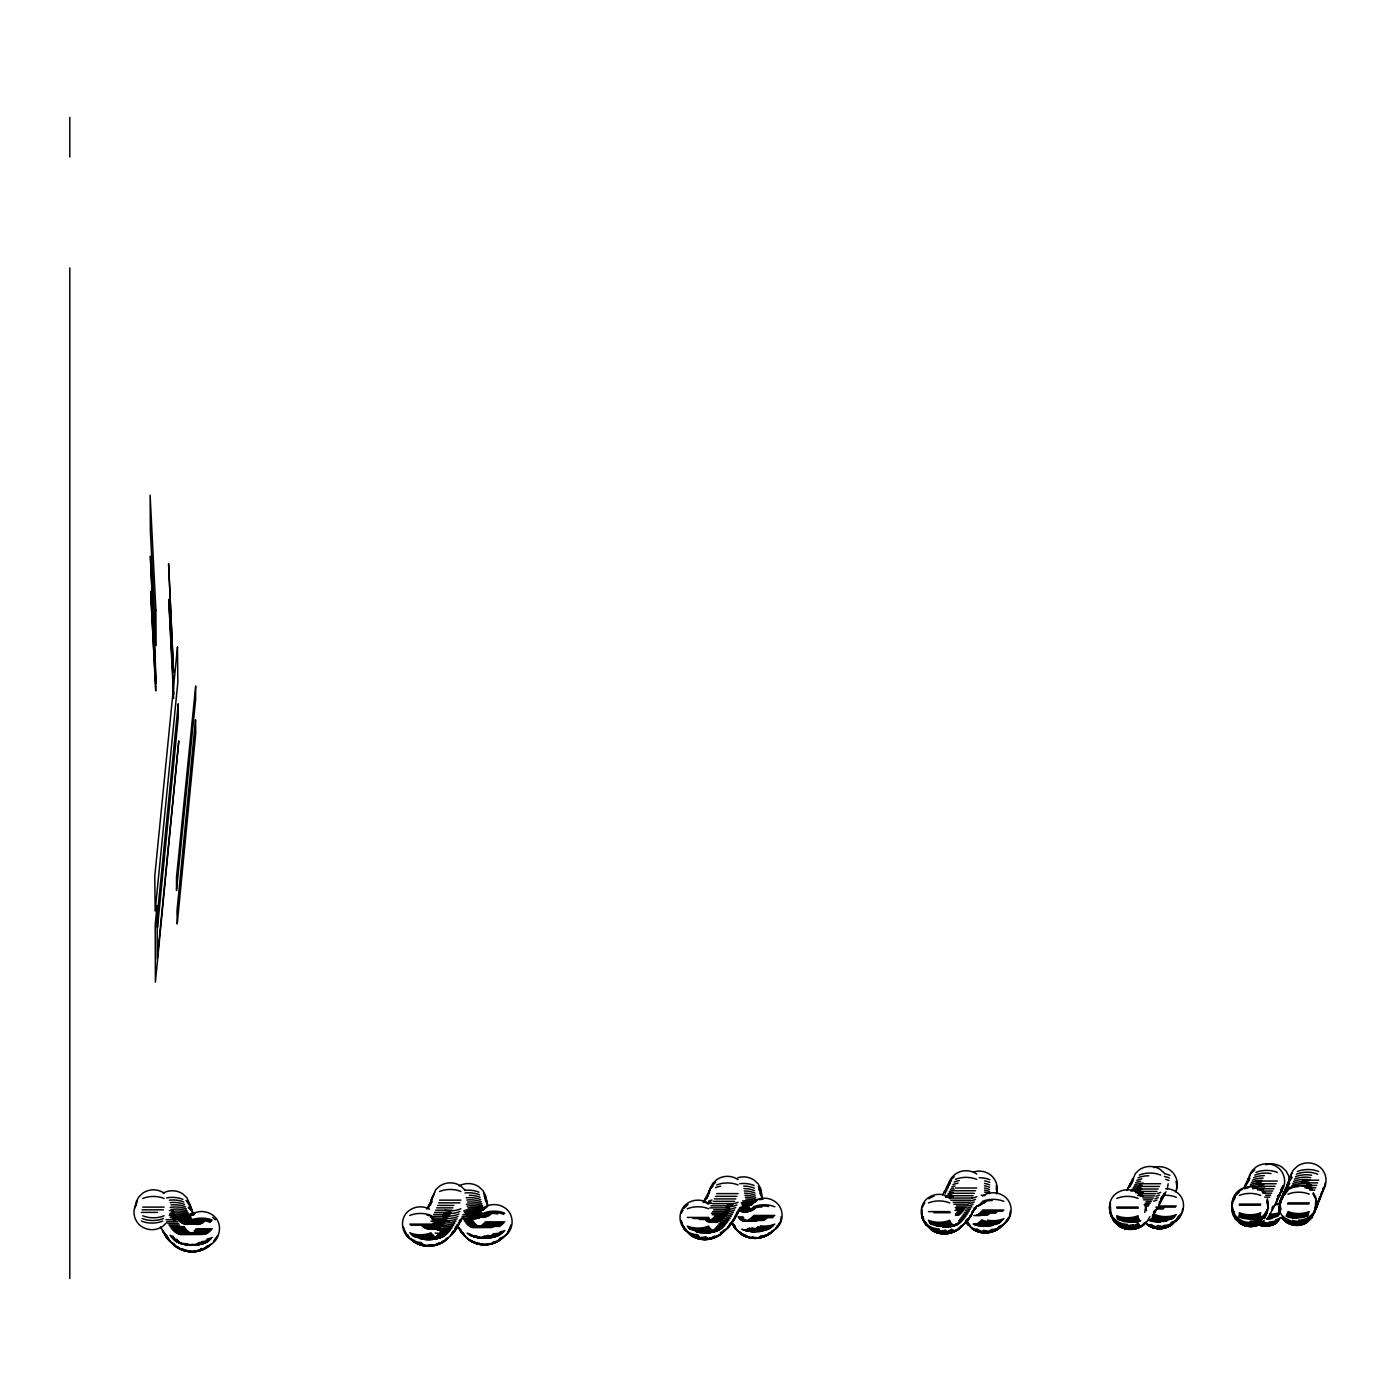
<?xml version="1.0" encoding="UTF-8"?>
<svg xmlns="http://www.w3.org/2000/svg" width="1396" height="1396" viewBox="0 0 1396 1396"><rect width="100%" height="100%" fill="white"/><g stroke="black" fill="none" stroke-linecap="round" stroke-linejoin="round"><path stroke-width="1.5" d="M134.888 1208.046L137.209 1201.275M135.29 1207.121L136.18 1201.782L138.762 1196.965L142.776 1193.144A18.165 17.276 0 0 1 164.135 1193.144M428.432 1208.395L429.026 1204.835M429.445 1206.074L431.765 1199.304M430.143 1205.411L431.032 1200.071L433.615 1195.255M431.12 1202.846L432.01 1197.506L434.592 1192.69M432.359 1198.361L435.535 1189.968L439.566 1186.146A18.165 17.276 0 0 1 460.924 1186.146L464.938 1189.968M510.971 1224.815L507.795 1233.192L502.717 1238.06A18.165 17.276 0 0 1 497.657 1240.521M708.104 1196.32L708.994 1190.98L711.576 1186.164L715.59 1182.342M709.238 1193.615L710.128 1188.275L712.71 1183.459L716.724 1179.637A18.165 17.276 0 0 1 738.083 1179.637M736.617 1215.131L737.21 1211.571M737.786 1213.211L738.379 1209.651M781.254 1216.631L780.364 1221.971L777.781 1226.787L773.75 1230.609A18.165 17.276 0 0 1 768.69 1233.052M921.988 1209.145L922.285 1218.045L925.845 1224.658M945.424 1193.301L946.313 1187.961L950.135 1180.562L954.149 1176.741M946.663 1190.736L947.552 1185.396M947.901 1188.031L948.791 1182.691L951.374 1177.875L955.405 1174.036A18.165 17.276 0 0 1 976.764 1174.036M974.303 1207.715L971.127 1216.091L967.096 1219.912M996.465 1193.737C998.751 1186.635 995.889 1178.695 989.869 1174.42A18.165 17.276 0 0 0 973.57 1171.959M1010.338 1211.187L1009.448 1216.527L1006.882 1221.343L1001.874 1226.194A18.165 17.276 0 0 1 991.195 1229.51M1109.401 1208.168L1110.291 1202.829M1109.611 1209.145L1110.501 1203.806M1110.448 1206.423L1111.042 1216.021M1129.626 1187.228L1130.202 1183.668M1130.865 1184.663L1135.297 1173.582L1139.311 1169.761A18.165 17.276 0 0 1 1160.669 1169.761L1164.683 1173.582M1132.121 1181.958L1132.714 1178.399M1144.72 1212.409L1145.61 1207.069M1158.959 1205.184L1159.553 1201.624M1160.059 1203.282L1160.948 1197.943M1161.193 1201.241L1161.786 1197.681M1162.362 1199.077L1162.955 1195.517M1163.549 1196.773L1164.142 1193.214M1167.265 1189.078L1168.155 1183.738M1176.025 1191.975L1176.915 1186.635L1176.025 1181.295M1176.514 1189.322C1178.8 1182.22 1175.956 1174.28 1169.918 1169.988A18.165 17.276 0 0 0 1153.62 1167.545M1182.08 1212.443L1182.656 1208.884M1231.621 1207.749L1232.511 1202.41L1235.094 1197.593M1231.708 1208.325L1232.598 1202.986M1245.302 1186.966L1245.895 1183.407M1246.419 1184.541L1250.746 1173.6L1254.76 1169.778M1247.57 1181.976L1248.164 1178.416M1248.443 1181.068L1249.333 1175.729L1251.915 1170.912L1255.946 1167.091A18.165 17.276 0 0 1 1277.305 1167.091C1285.053 1172.361 1287.077 1183.756 1281.319 1191.224M1267.952 1207.034L1267.079 1213.089L1264.497 1217.905M1267.743 1210.105L1264.567 1218.481M1272.192 1209.861L1272.786 1206.301M1276.363 1202.445L1276.956 1198.885M1277.323 1200.56L1278.213 1195.22M1278.928 1194.976L1275.752 1203.352M1279.364 1196.372L1279.957 1192.812M1281.336 1188.746L1280.446 1194.086L1276.782 1201.188M1281.563 1191.66L1282.453 1186.321M1279.661 1205.01L1280.551 1199.67L1285.158 1190.823L1289.189 1187.001M1280.917 1198.658L1280.027 1203.998L1280.917 1209.337M1280.446 1202.863L1281.336 1197.524L1286.414 1187.752M1283.308 1185.536L1278.98 1196.477M1281.528 1198.169L1280.638 1203.509L1275.455 1203.509M1281.441 1200.543L1282.034 1196.983M1281.982 1199.199L1282.575 1195.639M1282.592 1197.733L1283.186 1194.173M1282.941 1197.908L1283.831 1192.568M1283.936 1194.383L1284.529 1190.823L1289.799 1183.459M1284.39 1194.278L1285.28 1188.938L1287.862 1184.122M1285.489 1190.491L1288.665 1182.115M1286.03 1190.125L1286.92 1184.785L1292.19 1177.404M1286.92 1187.839L1287.81 1182.499L1290.393 1177.683M1288.159 1183.633L1291.335 1175.258M1288.84 1182.866L1289.73 1177.526L1292.312 1172.71M1289.852 1180.196L1290.742 1174.856L1293.324 1170.023L1297.355 1166.201A18.165 17.276 0 0 1 1318.714 1166.201C1326.462 1171.471 1328.486 1182.866 1322.727 1190.352M1314.037 1213.508L1315.067 1207.627M1314.404 1212.792L1315.294 1207.453M1314.927 1211.623L1315.782 1200.438M1315.66 1209.913L1316.794 1202.863L1315.905 1197.524L1313.322 1192.707M1316.096 1208.849L1316.69 1205.289M1317.475 1202.322L1316.585 1207.662L1311.943 1216.754L1307.93 1220.575A18.165 17.276 0 0 1 1286.571 1220.575L1282.558 1216.754L1279.975 1211.937L1279.085 1206.598M1318.033 1200.979L1317.143 1206.319L1312.519 1215.166L1308.506 1218.987A18.165 17.276 0 0 1 1287.147 1218.987M1317.737 1204.853L1318.33 1201.293M1319.29 1197.908L1318.4 1203.247L1313.322 1213.019L1309.291 1216.841A18.165 17.276 0 0 1 1298.612 1220.156M1319.691 1197.943L1316.515 1206.319M1319.848 1199.618L1320.442 1196.058M1321.523 1192.271L1320.633 1197.611L1317.266 1204.434M1322.082 1191.905L1318.906 1200.281M1323.268 1187.839L1322.378 1193.179L1319.796 1197.995M1323.897 1187.193L1321.593 1193.964M1325.17 1182.866L1324.281 1188.205L1321.715 1193.022M136.476 1203.841C131.538 1211.117 134.313 1221.517 141.362 1226.386A18.165 17.276 0 0 0 162.721 1226.386L166.735 1222.547M213.344 1242.108L215.071 1238.898M214.356 1241.184L216.938 1236.367M215.35 1240.137L217.933 1235.32M428.014 1207.017L431.608 1200.019M426.967 1209.058L432.219 1201.694M450.315 1236.106L452.897 1231.289M451.414 1235.128L461.535 1219.738M452.496 1234.029L455.079 1229.213M453.595 1232.79L455.305 1229.579M457.26 1226.595L454.677 1231.412L449.564 1236.612A18.165 17.276 0 0 1 446.266 1238.427M459.406 1223.437L455.759 1229.893L451.728 1233.732M462.565 1217.696L459.982 1222.512L455.969 1226.334M506.748 1234.238L509.313 1229.422M681.37 1213.176L683.098 1209.966M703.218 1202.532L710.424 1188.746L713.094 1186.199M727.264 1228.585L728.974 1225.374M728.363 1227.485L730.091 1224.275M732.062 1221.43L729.48 1226.246L724.35 1231.307A18.165 17.276 0 0 1 721.051 1233.122M733.197 1220.052L730.614 1224.868L726.583 1228.689A18.165 17.276 0 0 1 723.285 1230.504M734.331 1218.551L731.748 1223.367L727.735 1227.189M735.465 1216.911L732.9 1221.727L728.869 1225.548M740.089 1208.988L734.052 1219.947L730.021 1223.768M775.67 1228.724L777.398 1225.514M776.717 1227.817L779.3 1223.001M922.285 1207.366L924.85 1202.549M942.666 1194.889L945.249 1190.055M943.87 1192.707L950.344 1183.04M964.671 1223.873L967.254 1219.057M965.683 1222.913L967.393 1219.703M968.44 1218.621L961.652 1226.735A18.165 17.276 0 0 1 958.354 1228.55M967.777 1220.593L970.36 1215.776M971.459 1214.415L968.876 1219.232L963.764 1224.414A18.165 17.276 0 0 1 960.465 1226.229M971.703 1214.52L965.962 1221.552L967.864 1224.693M976.031 1207.592L969.592 1216.876M977.217 1205.568L971.965 1212.932M1004.946 1223.28L1006.673 1220.069M1005.888 1222.373L1008.47 1217.556M1126.642 1190.561L1132.784 1178.852M1147.233 1221.517L1149.815 1216.684M1152.258 1216.248L1154.841 1211.414M1153.236 1214.886L1155.818 1210.07M1154.248 1213.386L1156.83 1208.57M1166.009 1191.783L1160.757 1199.147M1158.61 1206.057L1164.77 1194.348M1175.746 1221.011L1178.329 1216.195M1177.125 1219.912L1179.707 1215.096M1177.875 1219.179L1179.585 1215.968M1178.66 1218.289L1181.243 1213.473M1232.616 1199.862L1234.343 1196.651M1232.528 1200.857L1235.111 1196.04L1239.125 1192.201M1232.494 1201.694L1235.076 1196.878M1244.813 1185.693L1248.478 1178.59M1243.766 1187.856L1249.019 1180.493M1267.324 1209.425L1264.741 1214.241L1260.728 1218.062A18.165 17.276 0 0 1 1250.048 1221.36M1267.184 1210.541L1264.602 1215.358L1260.588 1219.179A18.165 17.276 0 0 1 1239.229 1219.179L1235.198 1215.358L1232.616 1210.541M1267.062 1212.374L1264.479 1217.19L1260.466 1221.029A18.165 17.276 0 0 1 1239.09 1221.029L1235.076 1217.19M1269.61 1214.677L1275.438 1204.207M1279.766 1201.834L1284.111 1193.353M1279.486 1202.829L1283.273 1195.342M1311.455 1218.324L1315.259 1210.838M428.485 1206.161L431.172 1203.614M459.336 1220.575L462.024 1218.01M458.342 1222.879L461.012 1220.331M454.921 1228.375L458.952 1224.554M452.81 1232.075L456.824 1228.253M683.953 1208.36L687.984 1204.539M704.648 1199.635L707.318 1197.087M703.497 1201.415L707.51 1197.593M735.989 1214.049L738.676 1211.501M734.837 1216.352L737.507 1213.805M733.668 1218.534L736.355 1215.986M732.516 1220.575L735.203 1218.027M948.896 1183.145L951.566 1180.597M946.453 1187.891L949.123 1185.344M971.825 1212.025L975.839 1208.203M1130.376 1183.581L1133.063 1181.033M1129.224 1185.745L1131.894 1183.197M1128.073 1187.787L1130.76 1185.239M1162.013 1196.442L1164.683 1193.894M1153.462 1211.92L1157.476 1208.098M1153.689 1212.548L1156.377 1210M1180.353 1216.108L1176.339 1219.93A18.165 17.276 0 0 1 1171.279 1222.39M1247.396 1180.876L1250.066 1178.329M1235.198 1195.046L1239.229 1191.224A18.165 17.276 0 0 1 1242.51 1189.409M1277.462 1196.459L1280.132 1193.912M1283.919 1192.707L1288.63 1188.345M1283.5 1193.842L1288.142 1189.532M1283.674 1194.418L1287.688 1190.596M1282.819 1195.709L1286.833 1191.887M1282.941 1196.128L1285.629 1193.58M1272.07 1207.924L1274.74 1205.376M1312.903 1214.154L1308.872 1217.993A18.165 17.276 0 0 1 1292.574 1220.436M1312.205 1216.021L1308.192 1219.842A18.165 17.276 0 0 1 1286.833 1219.842L1282.819 1216.021M1312.345 1216.44L1307.72 1221.168A18.165 17.276 0 0 1 1286.362 1221.168L1282.348 1217.347M1311.821 1217.609L1307.563 1221.605A18.165 17.276 0 0 1 1286.205 1221.605L1282.191 1217.783M1311.647 1217.993L1307.441 1222.146A18.165 17.276 0 0 1 1286.082 1222.146L1282.069 1218.324M1302.416 1180.196L1318.714 1180.196M1255.946 1181.068L1277.305 1181.068M1301.386 1182.866L1317.684 1182.866M1139.311 1183.738L1160.669 1183.738M1256.452 1183.756L1276.119 1183.756M1306.028 1185.413L1316.707 1185.413M1258.668 1186.321L1274.967 1186.321M1138.054 1186.443L1159.413 1186.443M1305.086 1187.839L1315.782 1187.839M955.405 1188.031L976.764 1188.031M1257.552 1188.746L1273.85 1188.746M1136.815 1189.008L1158.174 1189.008M1309.814 1190.125L1314.875 1190.125M954.149 1190.736L975.507 1190.736M1262.089 1191.032L1272.768 1191.032M1135.594 1191.434L1156.952 1191.434M952.91 1193.301L974.268 1193.301M1262.926 1193.196L1271.721 1193.196M716.724 1193.615L738.083 1193.615M1139.468 1193.737L1155.766 1193.737M1265.666 1195.22L1270.726 1195.22M951.688 1195.744L973.047 1195.744M1140.166 1195.901L1154.597 1195.901M715.59 1196.32L736.948 1196.32M1264.689 1197.105L1269.767 1197.105M950.467 1198.047L971.825 1198.047M1142.783 1197.943L1153.462 1197.943M714.438 1198.902L735.797 1198.902M1143.533 1199.845L1152.346 1199.845M439.566 1200.141L460.924 1200.141M950.955 1200.228L970.621 1200.228M713.286 1201.345L734.645 1201.345M1146.203 1201.607L1151.281 1201.607M953.136 1202.253L969.435 1202.253M438.606 1202.846L459.965 1202.846M1287.932 1202.863L1309.291 1202.863M1145.156 1203.23L1150.234 1203.23M712.135 1203.649L733.493 1203.649M1239.369 1204.085L1260.728 1204.085M1287.513 1203.998L1308.872 1203.998M953.834 1204.172L968.266 1204.172M1144.144 1204.731L1149.222 1204.731M1274.775 1204.661L1279.853 1204.661M1239.229 1205.202L1260.588 1205.202M437.629 1205.411L453.927 1205.411M710.983 1205.83L732.342 1205.83M956.417 1205.935L967.096 1205.935M1144.86 1206.074L1148.245 1206.074M1160.041 1205.952L1176.339 1205.952M1116.748 1207.069L1138.106 1207.069M142.776 1207.121L164.135 1207.121M1155.801 1207.104L1175.467 1207.104M955.283 1207.575L965.962 1207.575M436.651 1207.854L452.932 1207.854M709.814 1207.872L729.497 1207.872M1116.905 1208.168L1138.264 1208.168M1158.348 1208.133L1163.967 1208.133M956.051 1209.076L964.845 1209.076M1157.563 1209.006L1163.165 1209.006M142.078 1209.826L163.437 1209.826M713.722 1209.791L730.021 1209.791M435.639 1210.175L451.92 1210.175M982.505 1210.018L1003.864 1210.018M954.951 1210.437L963.764 1210.437M169.37 1210.629L173.104 1210.629M981.493 1211.187L1002.852 1211.187M712.571 1211.571L728.869 1211.571M928.445 1211.606L949.803 1211.606M957.639 1211.676L962.699 1211.676M980.515 1212.217L996.814 1212.217M141.362 1212.391L157.643 1212.391M434.61 1212.356L450.908 1212.356M933.941 1212.705L950.24 1212.705M956.592 1212.758L961.652 1212.758M170.225 1213.107L173.977 1213.107M979.573 1213.124L995.854 1213.124M711.437 1213.211L727.735 1213.211M955.579 1213.717L960.64 1213.717M978.648 1213.874L989.328 1213.874M433.563 1214.398L449.861 1214.398M463.036 1214.537L466.404 1214.537M956.295 1214.537L959.663 1214.537M977.758 1214.503L988.438 1214.503M712.169 1214.712L726.583 1214.712M976.886 1214.974L987.565 1214.974M169.248 1215.445L174.866 1215.445M753.456 1215.445L774.832 1215.445M955.335 1215.218L958.72 1215.218M976.066 1215.323L981.126 1215.323M973.797 1215.55L980.341 1215.55M432.516 1216.317L448.814 1216.317M462.076 1216.352L467.137 1216.352M714.787 1216.091L725.466 1216.091M752.392 1216.631L773.75 1216.631M737.995 1216.858L743.056 1216.858M687.303 1217.434L708.662 1217.434M713.67 1217.329L724.35 1217.329M170.155 1217.644L175.774 1217.644M751.345 1217.661L772.703 1217.661M431.451 1218.097L447.75 1218.097M462.844 1218.045L471.656 1218.045M738.693 1217.87L743.754 1217.87M693.044 1218.516L709.343 1218.516M712.553 1218.429L723.233 1218.429M750.298 1218.568L766.596 1218.568M739.409 1218.743L742.794 1218.743M699.379 1219.476L710.058 1219.476M711.471 1219.389L722.151 1219.389M740.177 1219.493L745.237 1219.493M749.268 1219.336L765.566 1219.336M166.019 1219.72L176.716 1219.72M432.062 1219.738L446.668 1219.738M463.647 1219.581L472.459 1219.581M740.962 1220.087L746.022 1220.087M748.256 1219.964L764.554 1219.964M705.748 1220.278L710.808 1220.278M712.257 1220.209L721.069 1220.209M741.782 1220.558L746.843 1220.558M747.261 1220.453L763.56 1220.453M464.484 1220.994L473.296 1220.994M706.533 1220.959L720.022 1220.907M742.62 1220.872L756.964 1220.819M430.98 1221.256L448.971 1221.256M743.51 1221.064L756.021 1221.029M707.353 1221.5L712.414 1221.5M713.914 1221.465L718.975 1221.465M166.979 1221.657L177.658 1221.657M485.162 1221.849L504.846 1221.849M712.902 1221.884L717.963 1221.884M708.208 1221.901L716.968 1222.163M465.339 1222.268L474.151 1222.268M710.006 1222.303L716.008 1222.303M433.266 1222.634L444.504 1222.634M484.115 1223.036L503.781 1223.036M167.956 1223.472L178.636 1223.472M466.212 1223.402L475.024 1223.402M432.184 1223.873L443.422 1223.873M409.726 1224.118L431.085 1224.118M483.051 1224.083L502.717 1224.083M467.119 1224.414L475.931 1224.414M432.969 1224.973L442.323 1224.973M481.986 1224.99L501.653 1224.99M168.951 1225.13L179.63 1225.13M410.599 1225.199L431.957 1225.199M468.044 1225.269L476.856 1225.269M431.87 1225.95L446.301 1225.95M479.229 1225.758L500.588 1225.758M422.203 1226.142L432.882 1226.142M468.986 1226.002L479.666 1226.002M478.165 1226.403L499.524 1226.403M169.963 1226.665L184.377 1226.665M430.788 1226.787L440.141 1226.787M469.963 1226.595L480.643 1226.595M423.128 1226.944L433.807 1226.944M470.941 1227.049L493.416 1226.892M471.935 1227.363L492.352 1227.258M424.087 1227.608L439.059 1227.485M472.947 1227.538L491.305 1227.503M170.993 1228.061L185.406 1228.061M425.065 1228.131L437.978 1228.044M426.059 1228.532L440.264 1228.463M195.998 1228.794L212.297 1228.794M427.089 1228.794L439.199 1228.759M428.118 1228.916L438.152 1228.899M172.022 1229.335L186.453 1229.335M195.021 1229.981L211.32 1229.981M173.069 1230.452L187.5 1230.452M194.044 1231.028L210.325 1231.028M174.134 1231.447L188.547 1231.447M194.899 1231.953L209.33 1231.953M175.198 1232.302L189.612 1232.302M192.002 1232.72L208.301 1232.72M176.262 1233.034L190.694 1233.034M190.973 1233.366L207.271 1233.366M177.344 1233.61L191.776 1233.61M178.426 1234.064L206.224 1233.872M179.508 1234.361L205.16 1234.238M180.59 1234.535L202.403 1234.483M1280.516 1189.532L1284.529 1193.353M1282.418 1217.609L1285.105 1220.156M1282.086 1218.097L1286.152 1222.041A18.165 17.276 0 0 0 1307.511 1222.041M1235.094 1217.905L1240.381 1223.123A18.165 17.276 0 0 0 1249.176 1226.334M1235.181 1218.481L1240.032 1223.245A18.165 17.276 0 0 0 1261.391 1223.245M1112.874 1218.324L1116.905 1222.146A18.165 17.276 0 0 0 1133.186 1224.606M1113.083 1219.301L1117.097 1223.123A18.165 17.276 0 0 0 1138.455 1223.123M1113.327 1220.139L1117.341 1223.96A18.165 17.276 0 0 0 1138.7 1223.96M1113.624 1220.837L1117.655 1224.658A18.165 17.276 0 0 0 1139.014 1224.658M1113.973 1221.413L1118.405 1225.653A18.165 17.276 0 0 0 1139.764 1225.653M967.219 1222.704L969.906 1225.252M966.311 1222.442L970.325 1226.264M966.782 1223.332L970.813 1227.154A18.165 17.276 0 0 0 975.874 1229.614M924.431 1221.779L928.445 1225.601A18.165 17.276 0 0 0 939.124 1228.899M924.85 1222.879L928.881 1226.7A18.165 17.276 0 0 0 939.56 1229.998M925.339 1223.838L929.876 1228.48A18.165 17.276 0 0 0 946.156 1230.94M732.132 1223.158L734.82 1225.705M732.708 1224.589L735.395 1227.136M733.982 1227.014L737.995 1230.836A18.165 17.276 0 0 0 741.293 1232.651M683.953 1228.672L688.699 1233.453A18.165 17.276 0 0 0 699.379 1236.751M458.83 1228.201L461.518 1230.748M464.484 1234.971L460.453 1231.15L457.05 1224.92M212.663 1217.277L215.35 1219.825M186 1200.403L191.252 1207.767L192.142 1213.107M188.722 1207.017L191.409 1209.564M188.338 1207.68L192.369 1211.501M162.966 1231.813L166.979 1235.635M166.613 1236.175L160.383 1226.997M169.963 1240.643L165.95 1236.821L162.355 1230.469M1312.903 1193.842L1315.486 1198.658M1232.773 1209.425L1234.483 1212.635M1232.528 1211.536L1235.111 1216.352L1239.125 1220.174A18.165 17.276 0 0 0 1260.501 1220.174C1267.219 1215.445 1269.418 1206.423 1267.324 1198.745M1232.494 1212.374L1236.367 1219.301M1236.018 1219.423L1233.436 1214.607L1231.726 1205.202M1232.511 1213.089L1235.722 1219.389M1232.72 1214.101L1235.303 1218.935L1239.753 1223.21A18.165 17.276 0 0 0 1261.112 1223.21M1114.165 1219.074L1115.893 1222.285M1110.152 1212.409L1112.734 1217.225L1116.748 1221.046A18.165 17.276 0 0 0 1127.427 1224.344M1112.769 1217.452L1115.334 1222.268M1110.291 1213.508L1114.846 1222.128M1114.392 1221.832C1107.883 1213.351 1107.08 1199.583 1116.748 1193.074A18.165 17.276 0 0 1 1138.106 1193.074M967.201 1220.889L969.784 1225.705M966.521 1220.697L969.103 1225.514M965.875 1220.348L968.458 1225.165M965.578 1220.872L971.319 1227.904A18.165 17.276 0 0 0 976.38 1230.365M925.094 1221.5L927.677 1226.316M925.304 1222.687L927.014 1225.897M926.421 1225.339C919.388 1217.312 919.004 1203.928 928.445 1197.628A18.165 17.276 0 0 1 949.803 1197.628M758.412 1186.617L760.995 1191.434L761.884 1196.773M758.639 1189.113L761.221 1193.929L762.111 1199.269M759.79 1193.091L761.501 1196.302M734.348 1225.426L736.931 1230.242M733.563 1224.833L736.146 1229.649M732.813 1224.083L735.395 1228.899M731.399 1222.198L734.662 1228.026L739.409 1232.72A18.165 17.276 0 0 0 744.469 1235.181M685.314 1228.445L687.041 1231.656M683.639 1226.299L686.204 1231.115M682.836 1225.618L685.419 1230.434M684.668 1229.632L680.777 1220.296M483.522 1193.301L486.105 1198.117L487.57 1205.935M484.098 1195.779L486.68 1200.595M484.691 1198.134L487.274 1202.951M485.337 1200.351L487.919 1205.167M463.245 1232.947L464.973 1236.158M462.303 1232.214L464.03 1235.425M460.523 1229.754L463.106 1234.57L468.044 1239.247A18.165 17.276 0 0 0 473.104 1241.707M459.616 1228.742L462.198 1233.558M458.726 1227.608L461.308 1232.424L468.986 1239.98A18.165 17.276 0 0 0 479.666 1243.278M407.667 1234.553L409.394 1237.763M404.91 1231.481L407.492 1236.298L411.523 1240.119A18.165 17.276 0 0 0 422.203 1243.417M406.585 1235.355L403.409 1226.979M187.814 1200.473L190.397 1205.289L191.287 1210.629M189.559 1205.289L192.142 1210.105M190.467 1207.488L193.992 1214.38M167.537 1236.786L170.103 1241.602M167.328 1237.414L169.056 1240.625M165.426 1234.675L168.009 1239.491L172.022 1243.312A18.165 17.276 0 0 0 175.32 1245.127M164.379 1233.401L166.962 1238.235L170.993 1242.056A18.165 17.276 0 0 0 174.291 1243.853M1289.572 1181.173L1288.683 1175.833L1286.1 1171.017L1282.086 1167.196A18.165 17.276 0 0 0 1265.788 1164.735M1279.957 1206.79L1280.551 1210.349M1279.347 1205.865L1280.237 1211.205M1278.876 1207.174L1279.609 1212.967M1278.631 1207.941L1279.486 1213.508M1267.184 1199.862L1268.074 1205.202M1267.097 1200.857L1267.987 1206.196M1267.062 1201.694L1268.039 1208.325M1231.883 1204.085L1233.488 1212.705M1231.638 1206.196L1233.139 1214.572M1232.912 1214.415C1230.469 1205.952 1231.638 1195.465 1239.369 1190.107A18.165 17.276 0 0 1 1260.728 1190.107M1145.907 1207.121L1146.5 1210.681M1111.216 1213.456L1111.809 1217.015M1110.815 1213.037L1111.408 1216.597M996.308 1185.693L997.198 1191.032M996.203 1188.205L997.093 1193.545M923.245 1216.963L923.838 1220.523M922.669 1216.282L923.262 1219.842M921.866 1213.682L922.756 1219.022M761.692 1194.138L760.803 1188.799L758.22 1183.983L754.189 1180.161A18.165 17.276 0 0 0 737.908 1177.7M681.492 1221.256L682.086 1224.815M486.471 1200.839L485.581 1195.5L482.999 1190.683L478.968 1186.862A18.165 17.276 0 0 0 459.197 1185.867M190.153 1206.249L186.977 1197.873L182.963 1194.051A18.165 17.276 0 0 0 163.175 1193.057M173.837 694.248L168.759 599.477L173.662 698.436M69.8 117.473L69.8 156.945M69.8 267.875L69.8 1278.527M164.135 1215.759A18.165 10.679 0 0 1 142.776 1215.759M142.776 1198.483A18.165 10.679 0 0 1 164.135 1198.483M460.924 1208.779A18.165 10.679 0 0 1 444.626 1210.297M439.566 1191.486A18.165 10.679 0 0 1 460.924 1191.486M738.083 1202.253A18.165 10.679 0 0 1 727.403 1204.294M716.724 1184.977A18.165 10.679 0 0 1 738.083 1184.977M976.764 1196.669A18.165 10.679 0 0 1 971.686 1198.187M955.405 1179.393A18.165 10.679 0 0 1 976.764 1179.393M1160.669 1192.376A18.165 10.679 0 0 1 1157.371 1193.493M1139.311 1175.1A18.165 10.679 0 0 1 1160.669 1175.1M1255.946 1172.431A18.165 10.679 0 0 1 1277.305 1172.431M1297.355 1171.541A18.165 10.679 0 0 1 1318.714 1171.541M1164.857 1173.809A18.165 10.679 0 0 1 1169.918 1175.327M979.189 1177.718A18.165 10.679 0 0 1 989.869 1179.76M739.723 1183.703A18.165 10.679 0 0 1 754.189 1185.501M464.502 1190.387A18.165 10.679 0 0 1 478.968 1192.201M166.665 1197.873A18.165 10.679 0 0 1 182.963 1199.391M163.437 1218.464A18.165 10.679 0 0 1 142.078 1218.464M459.965 1211.484A18.165 10.679 0 0 1 443.666 1213.002M736.948 1204.957A18.165 10.679 0 0 1 726.269 1206.999M715.59 1187.682A18.165 10.679 0 0 1 720.65 1186.164M975.507 1199.373A18.165 10.679 0 0 1 970.447 1200.892M954.149 1182.08A18.165 10.679 0 0 1 959.227 1180.562M1159.413 1195.081A18.165 10.679 0 0 1 1156.115 1196.197M1138.054 1177.805A18.165 10.679 0 0 1 1148.734 1175.764M1254.76 1175.118A18.165 10.679 0 0 1 1271.058 1173.6M1296.326 1174.228A18.165 10.679 0 0 1 1317.684 1174.228M1164.369 1176.479A18.165 10.679 0 0 1 1169.429 1177.997M984.634 1180.876A18.165 10.679 0 0 1 989.712 1182.395M743.702 1186.094A18.165 10.679 0 0 1 754.381 1188.136M465.043 1193.004A18.165 10.679 0 0 1 479.509 1194.819M169.317 1200.194A18.165 10.679 0 0 1 183.783 1201.991M162.721 1221.046A18.165 10.679 0 0 1 141.362 1221.046M458.987 1214.049A18.165 10.679 0 0 1 442.707 1215.567M735.797 1207.54A18.165 10.679 0 0 1 725.117 1209.582M974.268 1201.939A18.165 10.679 0 0 1 969.208 1203.457M952.91 1184.663A18.165 10.679 0 0 1 957.988 1183.145M1158.174 1197.646A18.165 10.679 0 0 1 1154.876 1198.763M1136.815 1180.37A18.165 10.679 0 0 1 1141.876 1178.852M1253.608 1177.666A18.165 10.679 0 0 1 1264.287 1175.641M1295.348 1176.776A18.165 10.679 0 0 1 1311.647 1175.258M1165.695 1179.393A18.165 10.679 0 0 1 1168.993 1180.51M984.529 1183.389A18.165 10.679 0 0 1 989.607 1184.907M743.946 1188.589A18.165 10.679 0 0 1 754.625 1190.631M469.388 1195.255A18.165 10.679 0 0 1 480.067 1197.297M170.19 1202.654A18.165 10.679 0 0 1 184.656 1204.469M458.01 1216.509A18.165 10.679 0 0 1 443.544 1218.307M734.645 1209.983A18.165 10.679 0 0 1 723.966 1212.025M973.047 1204.382A18.165 10.679 0 0 1 967.986 1205.9M951.688 1187.106A18.165 10.679 0 0 1 954.986 1185.989M1156.952 1200.071A18.165 10.679 0 0 1 1153.654 1201.206M1135.594 1182.796A18.165 10.679 0 0 1 1140.654 1181.278M1252.491 1180.109A18.165 10.679 0 0 1 1263.171 1178.067M1294.406 1179.201A18.165 10.679 0 0 1 1310.704 1177.683M984.477 1185.762A18.165 10.679 0 0 1 989.537 1187.281M744.225 1190.963A18.165 10.679 0 0 1 754.904 1192.987M466.212 1197.838A18.165 10.679 0 0 1 480.678 1199.653M171.08 1204.992A18.165 10.679 0 0 1 185.546 1206.807M456.998 1218.813A18.165 10.679 0 0 1 442.532 1220.628M733.493 1212.286A18.165 10.679 0 0 1 722.814 1214.328M971.825 1206.685A18.165 10.679 0 0 1 966.765 1208.203M950.467 1189.409A18.165 10.679 0 0 1 953.765 1188.293M1134.407 1185.099A18.165 10.679 0 0 1 1143.184 1183.11M1251.409 1182.395A18.165 10.679 0 0 1 1262.089 1180.353M1293.516 1181.47A18.165 10.679 0 0 1 1309.814 1179.952M984.477 1188.013A18.165 10.679 0 0 1 989.537 1189.532M744.557 1193.179A18.165 10.679 0 0 1 755.236 1195.22M466.857 1200.054A18.165 10.679 0 0 1 481.323 1201.869M170.155 1207.488A18.165 10.679 0 0 1 186.453 1209.006M455.969 1220.994A18.165 10.679 0 0 1 441.502 1222.809M732.342 1214.468A18.165 10.679 0 0 1 721.662 1216.509M970.621 1208.866A18.165 10.679 0 0 1 965.561 1210.384M949.263 1191.573A18.165 10.679 0 0 1 954.323 1190.055M1133.238 1187.263A18.165 10.679 0 0 1 1142.033 1185.291M1250.362 1184.558A18.165 10.679 0 0 1 1261.042 1182.517M1292.679 1183.633A18.165 10.679 0 0 1 1308.977 1182.115M984.512 1190.125A18.165 10.679 0 0 1 989.59 1191.643M744.923 1195.29A18.165 10.679 0 0 1 755.602 1197.332M467.52 1202.148A18.165 10.679 0 0 1 481.986 1203.945M171.097 1209.564A18.165 10.679 0 0 1 187.396 1211.082M454.921 1223.036A18.165 10.679 0 0 1 440.455 1224.85M731.172 1216.509A18.165 10.679 0 0 1 720.493 1218.551M969.435 1210.908A18.165 10.679 0 0 1 964.374 1212.426M948.076 1193.615A18.165 10.679 0 0 1 953.136 1192.097M1132.104 1189.305A18.165 10.679 0 0 1 1140.881 1187.315M1249.368 1186.583A18.165 10.679 0 0 1 1263.834 1184.768M1291.876 1185.64A18.165 10.679 0 0 1 1311.647 1185.03M984.616 1192.097A18.165 10.679 0 0 1 989.677 1193.615M745.342 1197.245A18.165 10.679 0 0 1 756.021 1199.286M466.404 1204.382A18.165 10.679 0 0 1 482.702 1205.9M172.057 1211.501A18.165 10.679 0 0 1 188.338 1213.019M453.875 1224.955A18.165 10.679 0 0 1 439.408 1226.77M730.021 1218.429A18.165 10.679 0 0 1 719.341 1220.47M708.662 1201.153A18.165 10.679 0 0 1 711.96 1200.037M968.266 1212.81A18.165 10.679 0 0 1 963.188 1214.328M946.907 1195.534A18.165 10.679 0 0 1 951.967 1194.016M1130.987 1191.207A18.165 10.679 0 0 1 1141.666 1189.165M1253.468 1186.949A18.165 10.679 0 0 1 1264.689 1186.949M1291.126 1187.525A18.165 10.679 0 0 1 1312.484 1187.525M745.796 1199.077A18.165 10.679 0 0 1 756.475 1201.118M467.137 1206.196A18.165 10.679 0 0 1 483.435 1207.715M169.544 1214.223A18.165 10.679 0 0 1 189.315 1214.817M452.81 1226.735A18.165 10.679 0 0 1 438.344 1228.55M728.869 1220.209A18.165 10.679 0 0 1 720.092 1222.181M707.51 1202.933A18.165 10.679 0 0 1 710.808 1201.799M967.096 1214.572A18.165 10.679 0 0 1 962.036 1216.091M945.738 1197.297A18.165 10.679 0 0 1 950.816 1195.779M1134.983 1191.451A18.165 10.679 0 0 1 1140.584 1190.928M1252.544 1188.711A18.165 10.679 0 0 1 1263.764 1188.711M1306.726 1187.752A18.165 10.679 0 0 1 1311.786 1189.27M981.231 1195.185A18.165 10.679 0 0 1 984.948 1195.657M742.515 1200.996A18.165 10.679 0 0 1 755.393 1202.2M467.922 1207.889A18.165 10.679 0 0 1 484.203 1209.39M170.539 1215.881A18.165 10.679 0 0 1 190.31 1216.492M451.728 1228.393A18.165 10.679 0 0 1 437.28 1230.19M727.735 1221.849A18.165 10.679 0 0 1 718.94 1223.838M707.947 1203.963A18.165 10.679 0 0 1 711.437 1203.055M965.962 1216.213A18.165 10.679 0 0 1 960.902 1217.731M949.664 1197.419A18.165 10.679 0 0 1 953.398 1196.948M1135.768 1192.777A18.165 10.679 0 0 1 1143.324 1192.777M1257.273 1189.793A18.165 10.679 0 0 1 1262.891 1190.317M741.224 1202.846A18.165 10.679 0 0 1 752.444 1202.846M463.647 1210.943A18.165 10.679 0 0 1 483.417 1210.332M173.261 1236.42A18.165 10.679 0 0 1 169.963 1235.303M171.551 1217.417A18.165 10.679 0 0 1 191.322 1218.027M450.664 1229.893A18.165 10.679 0 0 1 439.967 1231.935M726.583 1223.35A18.165 10.679 0 0 1 717.806 1225.339M964.845 1217.713A18.165 10.679 0 0 1 959.785 1219.232M1138.543 1194.051A18.165 10.679 0 0 1 1142.329 1194.278M1262.054 1191.8A18.165 10.679 0 0 1 1265.526 1192.707M741.8 1204.277A18.165 10.679 0 0 1 751.188 1203.98M464.484 1212.356A18.165 10.679 0 0 1 480.782 1210.838M174.291 1237.833A18.165 10.679 0 0 1 170.993 1236.716M172.581 1218.813A18.165 10.679 0 0 1 192.351 1219.423M449.564 1231.272A18.165 10.679 0 0 1 435.098 1233.069M725.466 1224.728A18.165 10.679 0 0 1 716.672 1226.718M725.466 1230.068A18.165 17.276 0 0 1 720.388 1232.528M963.764 1219.074A18.165 10.679 0 0 1 958.703 1220.593M1137.565 1195.395A18.165 10.679 0 0 1 1143.184 1195.918M742.41 1205.551A18.165 10.679 0 0 1 751.816 1205.272M465.339 1213.63A18.165 10.679 0 0 1 481.637 1212.112M177.083 1239.491A18.165 10.679 0 0 1 172.022 1237.973M173.61 1220.087A18.165 10.679 0 0 1 191.793 1220.087M190.083 1213.543A18.165 17.276 0 0 1 193.381 1215.358M448.482 1232.511A18.165 10.679 0 0 1 437.803 1234.553M448.482 1237.851A18.165 17.276 0 0 1 445.184 1239.665M724.35 1225.967A18.165 10.679 0 0 1 715.555 1227.939M962.699 1220.313A18.165 10.679 0 0 1 959.401 1221.43M962.699 1225.653A18.165 17.276 0 0 1 959.401 1227.468M1147.303 1221.291A18.165 17.276 0 0 1 1144.005 1223.088M739.583 1207.61A18.165 10.679 0 0 1 748.675 1206.179M466.212 1214.764A18.165 10.679 0 0 1 482.51 1213.246M178.13 1240.625A18.165 10.679 0 0 1 173.069 1239.107M178.13 1220.296A18.165 10.679 0 0 1 192.84 1221.221M178.13 1246.89A18.165 17.276 0 0 1 173.069 1244.447M447.383 1233.61A18.165 10.679 0 0 1 436.704 1235.652M447.383 1238.967A18.165 17.276 0 0 1 442.323 1241.41M723.233 1227.067A18.165 10.679 0 0 1 714.455 1229.038M723.233 1232.406A18.165 17.276 0 0 1 719.935 1234.221M961.652 1221.395A18.165 10.679 0 0 1 958.354 1222.53M1146.395 1222.373A18.165 17.276 0 0 1 1143.097 1224.17M743.754 1234.308A18.165 17.276 0 0 1 738.693 1231.848M738.693 1209.233A18.165 10.679 0 0 1 749.373 1207.191M470.417 1234.169A18.165 10.679 0 0 1 467.119 1233.052M467.119 1215.759A18.165 10.679 0 0 1 483.417 1214.241M472.18 1240.835A18.165 17.276 0 0 1 467.119 1238.392M179.194 1241.602A18.165 10.679 0 0 1 174.134 1240.084M179.194 1221.291A18.165 10.679 0 0 1 193.904 1222.198M179.194 1247.884A18.165 17.276 0 0 1 174.134 1245.424M446.301 1234.588A18.165 10.679 0 0 1 435.622 1236.629M446.301 1239.927A18.165 17.276 0 0 1 441.223 1242.388M722.151 1228.026A18.165 10.679 0 0 1 713.356 1230.016M722.151 1233.366A18.165 17.276 0 0 1 717.09 1235.826M960.64 1222.355A18.165 10.679 0 0 1 955.579 1223.873M960.64 1227.695A18.165 17.276 0 0 1 955.579 1230.155M1145.54 1223.315A18.165 17.276 0 0 1 1140.48 1225.775M1264.235 1220.505A18.165 17.276 0 0 1 1259.175 1222.966M739.409 1210.105A18.165 10.679 0 0 1 750.088 1208.063M473.104 1235.425A18.165 10.679 0 0 1 468.044 1233.907M468.044 1216.631A18.165 10.679 0 0 1 482.51 1214.817M180.258 1242.457A18.165 10.679 0 0 1 175.198 1240.957M180.258 1222.146A18.165 10.679 0 0 1 191.496 1222.146M183.993 1249.49A18.165 17.276 0 0 1 175.198 1246.279M445.202 1235.425A18.165 10.679 0 0 1 434.522 1237.467M445.202 1240.765A18.165 17.276 0 0 1 440.141 1243.225M721.069 1228.846A18.165 10.679 0 0 1 712.292 1230.836M721.069 1234.204A18.165 17.276 0 0 1 716.008 1236.647M959.663 1223.175A18.165 10.679 0 0 1 956.365 1224.292M959.663 1228.515A18.165 17.276 0 0 1 956.365 1230.33M1144.72 1224.118A18.165 17.276 0 0 1 1139.66 1226.578M1263.642 1221.308A18.165 17.276 0 0 1 1260.344 1223.123M1151.77 1226.142A18.165 17.276 0 0 1 1146.692 1223.681M745.237 1235.914A18.165 17.276 0 0 1 740.177 1233.471M740.177 1210.838A18.165 10.679 0 0 1 750.856 1208.796M474.064 1236.158A18.165 10.679 0 0 1 468.986 1234.64M468.986 1217.364A18.165 10.679 0 0 1 479.666 1215.323M186.942 1243.714A18.165 10.679 0 0 1 176.262 1241.672M181.34 1222.861A18.165 10.679 0 0 1 192.561 1222.861M186.942 1250.31A18.165 17.276 0 0 1 176.262 1247.012M444.12 1236.123A18.165 10.679 0 0 1 433.441 1238.165M444.12 1241.463A18.165 17.276 0 0 1 433.441 1244.761M720.022 1229.544A18.165 10.679 0 0 1 711.227 1231.534M720.022 1234.884A18.165 17.276 0 0 1 709.343 1238.182M958.72 1229.195A18.165 17.276 0 0 1 953.643 1231.656M951.81 1232.127A18.165 17.276 0 0 1 948.041 1232.511M958.72 1223.856A18.165 10.679 0 0 1 955.422 1224.973M1143.935 1224.798A18.165 17.276 0 0 1 1133.255 1228.096M1263.083 1221.971A18.165 17.276 0 0 1 1258.023 1224.432M1308.035 1220.924A18.165 17.276 0 0 1 1302.974 1223.367M1150.287 1226.124A18.165 17.276 0 0 1 1146.988 1224.309M976.938 1230.975A18.165 17.276 0 0 1 971.878 1228.515M749.739 1237.275A18.165 17.276 0 0 1 740.962 1234.064M740.962 1211.449A18.165 10.679 0 0 1 749.739 1209.46M478.741 1237.205A18.165 10.679 0 0 1 469.963 1235.233M469.963 1217.958A18.165 10.679 0 0 1 480.643 1215.916M480.643 1243.871A18.165 17.276 0 0 1 469.963 1240.573M188.024 1244.29A18.165 10.679 0 0 1 177.344 1242.248M182.405 1223.454A18.165 10.679 0 0 1 193.643 1223.454M188.024 1250.886A18.165 17.276 0 0 1 177.344 1247.588M443.038 1236.682A18.165 10.679 0 0 1 432.359 1238.723M443.038 1242.021A18.165 17.276 0 0 1 432.359 1245.319M718.975 1230.103A18.165 10.679 0 0 1 710.198 1232.075M718.975 1235.443A18.165 17.276 0 0 1 708.295 1238.741M957.796 1229.754A18.165 17.276 0 0 1 947.116 1233.052M957.796 1224.414A18.165 10.679 0 0 1 954.498 1225.531M1143.202 1225.339A18.165 17.276 0 0 1 1126.921 1227.782M1262.595 1222.495A18.165 17.276 0 0 1 1251.915 1225.793M1250.013 1225.705A18.165 17.276 0 0 1 1246.296 1224.955M1307.808 1221.43A18.165 17.276 0 0 1 1299.013 1224.641M1295.226 1224.641A18.165 17.276 0 0 1 1291.509 1223.891M1275.787 1222.215A18.165 17.276 0 0 1 1270.709 1224.676M1268.877 1225.147A18.165 17.276 0 0 1 1261.321 1225.147M1158.017 1228.096A18.165 17.276 0 0 1 1147.338 1224.798M983.168 1232.302A18.165 17.276 0 0 1 972.471 1229.004M746.843 1230.714A18.165 10.679 0 0 1 741.782 1229.195M741.782 1211.903A18.165 10.679 0 0 1 750.559 1209.931M752.461 1237.833A18.165 17.276 0 0 1 741.782 1234.535M481.62 1237.728A18.165 10.679 0 0 1 470.941 1235.687M470.941 1218.411A18.165 10.679 0 0 1 481.62 1216.37M481.62 1244.325A18.165 17.276 0 0 1 470.941 1241.027M189.106 1244.743A18.165 10.679 0 0 1 178.426 1242.702M183.487 1223.908A18.165 10.679 0 0 1 192.892 1223.611M189.106 1251.34A18.165 17.276 0 0 1 178.426 1248.041M441.956 1237.1A18.165 10.679 0 0 1 431.277 1239.142M441.956 1242.44A18.165 17.276 0 0 1 431.277 1245.738M717.963 1230.522A18.165 10.679 0 0 1 709.185 1232.494M717.963 1235.861A18.165 17.276 0 0 1 707.283 1239.159M956.906 1230.155A18.165 17.276 0 0 1 948.128 1233.366M956.906 1224.815A18.165 10.679 0 0 1 951.845 1226.334M1142.521 1225.723A18.165 17.276 0 0 1 1131.842 1229.038M1262.141 1222.879A18.165 17.276 0 0 1 1251.462 1226.177M1249.56 1226.089A18.165 17.276 0 0 1 1245.843 1225.339M1244.08 1224.693A18.165 17.276 0 0 1 1240.782 1222.879M1275.892 1222.582A18.165 17.276 0 0 1 1259.593 1225.042M1162.187 1228.061A18.165 17.276 0 0 1 1147.721 1225.147M978.177 1225.514A18.165 10.679 0 0 1 973.117 1223.995M987.583 1232.249A18.165 17.276 0 0 1 973.117 1229.335M747.698 1231.028A18.165 10.679 0 0 1 742.62 1229.51M742.62 1212.234A18.165 10.679 0 0 1 747.698 1210.716M757.086 1237.781A18.165 17.276 0 0 1 742.62 1234.849M482.615 1238.043A18.165 10.679 0 0 1 471.935 1236.001M471.935 1218.725A18.165 10.679 0 0 1 482.615 1216.684M488.234 1243.801A18.165 17.276 0 0 1 471.935 1241.341M195.806 1244.517A18.165 10.679 0 0 1 179.508 1242.998M184.569 1224.205A18.165 10.679 0 0 1 195.806 1224.205M195.806 1250.799A18.165 17.276 0 0 1 179.508 1248.356M440.892 1242.737A18.165 17.276 0 0 1 424.593 1245.18M440.892 1237.397A18.165 10.679 0 0 1 430.212 1239.439M716.968 1236.141A18.165 17.276 0 0 1 702.502 1239.055M716.968 1230.801A18.165 10.679 0 0 1 706.289 1232.842M956.068 1230.434A18.165 17.276 0 0 1 934.709 1230.434M956.068 1225.095A18.165 10.679 0 0 1 950.99 1226.613M1141.876 1225.985A18.165 17.276 0 0 1 1131.196 1229.283M1129.294 1229.195A18.165 17.276 0 0 1 1120.517 1225.985M1261.74 1223.123A18.165 17.276 0 0 1 1251.06 1226.438M1276.276 1222.896A18.165 17.276 0 0 1 1256.505 1223.873M1169.516 1225.356A18.165 17.276 0 0 1 1148.158 1225.356M978.858 1225.705A18.165 10.679 0 0 1 973.797 1224.187M993.568 1230.522A18.165 17.276 0 0 1 973.797 1229.527M754.189 1231.743A18.165 10.679 0 0 1 743.51 1229.702M743.51 1212.426A18.165 10.679 0 0 1 748.57 1210.908M763.28 1236.036A18.165 17.276 0 0 1 743.51 1235.041M483.627 1238.217A18.165 10.679 0 0 1 472.947 1236.175M472.947 1218.9A18.165 10.679 0 0 1 483.627 1216.858M489.246 1243.976A18.165 17.276 0 0 1 472.947 1241.515M196.871 1244.691A18.165 10.679 0 0 1 180.59 1243.173M185.651 1224.379A18.165 10.679 0 0 1 196.871 1224.379M201.949 1248.513A18.165 17.276 0 0 1 180.59 1248.513M439.845 1242.876A18.165 17.276 0 0 1 418.468 1242.876M438.239 1238.147A18.165 10.679 0 0 1 425.379 1239.351M716.008 1236.28A18.165 17.276 0 0 1 694.65 1236.28M716.008 1230.94A18.165 10.679 0 0 1 705.329 1232.982M955.248 1230.557A18.165 17.276 0 0 1 933.889 1230.557M955.248 1225.217A18.165 10.679 0 0 1 950.187 1226.735M1141.282 1226.107A18.165 17.276 0 0 1 1119.906 1226.107M1153.707 1221.605A18.165 10.679 0 0 1 1148.646 1220.087M1170.005 1225.426A18.165 17.276 0 0 1 1148.646 1225.426M985.192 1226.299A18.165 10.679 0 0 1 974.513 1224.257M995.872 1229.597A18.165 17.276 0 0 1 974.513 1229.597M755.079 1231.795A18.165 10.679 0 0 1 744.4 1229.754M744.4 1212.478A18.165 10.679 0 0 1 749.478 1210.96M765.758 1235.094A18.165 17.276 0 0 1 744.4 1235.094M490.275 1237.746A18.165 10.679 0 0 1 473.977 1236.228M473.977 1218.952A18.165 10.679 0 0 1 484.656 1216.911M495.336 1241.568A18.165 17.276 0 0 1 473.977 1241.568M201.425 1243.819A18.165 10.679 0 0 1 183.242 1243.819M186.732 1224.414A18.165 10.679 0 0 1 197.953 1224.414M203.013 1248.565A18.165 17.276 0 0 1 181.655 1248.565M438.798 1242.894A18.165 17.276 0 0 1 417.439 1242.894M437.21 1238.165A18.165 10.679 0 0 1 422.499 1239.072M715.066 1236.28A18.165 17.276 0 0 1 693.707 1236.28M715.066 1230.94A18.165 10.679 0 0 1 704.387 1232.982M954.48 1230.557A18.165 17.276 0 0 1 933.121 1230.557M954.48 1225.217A18.165 10.679 0 0 1 943.801 1227.258M1140.724 1226.107A18.165 17.276 0 0 1 1119.365 1226.107M1140.724 1220.767A18.165 10.679 0 0 1 1135.663 1222.268M1276.537 1222.844A18.165 17.276 0 0 1 1256.766 1223.821M1159.849 1222.076A18.165 10.679 0 0 1 1149.17 1220.034M1170.529 1225.374A18.165 17.276 0 0 1 1149.17 1225.374M985.96 1226.229A18.165 10.679 0 0 1 975.281 1224.187M996.639 1229.527A18.165 17.276 0 0 1 975.281 1229.527M761.623 1231.202A18.165 10.679 0 0 1 745.342 1229.684M745.342 1212.391A18.165 10.679 0 0 1 750.402 1210.873M766.701 1235.024A18.165 17.276 0 0 1 745.342 1235.024M491.305 1237.659A18.165 10.679 0 0 1 475.006 1236.141M475.024 1218.848A18.165 10.679 0 0 1 485.703 1216.823M496.383 1241.48A18.165 17.276 0 0 1 480.084 1243.923M204.095 1243.121A18.165 10.679 0 0 1 187.797 1244.639M187.797 1224.327A18.165 10.679 0 0 1 199.035 1224.327M204.095 1248.46A18.165 17.276 0 0 1 187.797 1250.921M432.69 1245.232A18.165 17.276 0 0 1 416.392 1242.772M436.18 1238.043A18.165 10.679 0 0 1 421.47 1238.95M714.159 1236.158A18.165 17.276 0 0 1 692.8 1236.158M714.159 1230.818A18.165 10.679 0 0 1 699.693 1232.616M953.747 1230.417A18.165 17.276 0 0 1 932.388 1230.417M953.747 1225.077A18.165 10.679 0 0 1 943.068 1227.119M1140.218 1225.95A18.165 17.276 0 0 1 1118.859 1225.95M1140.218 1220.61A18.165 10.679 0 0 1 1135.157 1222.128M1260.867 1223.053A18.165 17.276 0 0 1 1239.508 1223.053M1276.851 1222.652A18.165 17.276 0 0 1 1257.081 1223.629M1160.425 1221.866A18.165 10.679 0 0 1 1149.746 1219.825M1171.104 1225.165A18.165 17.276 0 0 1 1149.746 1225.165M992.364 1225.496A18.165 10.679 0 0 1 976.066 1223.978M976.066 1206.685A18.165 10.679 0 0 1 979.364 1205.568M997.425 1229.318A18.165 17.276 0 0 1 976.066 1229.318M762.582 1230.975A18.165 10.679 0 0 1 746.284 1229.457M746.284 1212.182A18.165 10.679 0 0 1 751.345 1210.664M767.643 1234.797A18.165 17.276 0 0 1 751.345 1237.257M497.412 1235.914A18.165 10.679 0 0 1 476.053 1235.914M476.053 1218.621A18.165 10.679 0 0 1 486.733 1216.579M497.412 1241.253A18.165 17.276 0 0 1 481.131 1243.696M205.16 1242.876A18.165 10.679 0 0 1 188.861 1244.394M188.861 1224.083A18.165 10.679 0 0 1 200.099 1224.083M205.16 1248.216A18.165 17.276 0 0 1 188.861 1250.676M431.678 1244.97A18.165 17.276 0 0 1 415.38 1242.51M436.739 1237.17A18.165 10.679 0 0 1 420.458 1238.688M708.208 1238.339A18.165 17.276 0 0 1 691.91 1235.879M713.269 1230.539A18.165 10.679 0 0 1 696.97 1232.057M953.049 1230.138A18.165 17.276 0 0 1 931.69 1230.138M953.049 1224.798A18.165 10.679 0 0 1 942.37 1226.84M1139.764 1220.313A18.165 10.679 0 0 1 1129.085 1222.355M1260.693 1217.417A18.165 10.679 0 0 1 1249.996 1219.458M1296.884 1218.307A18.165 10.679 0 0 1 1286.205 1216.265M1277.235 1222.32A18.165 17.276 0 0 1 1260.937 1224.781M1272.157 1218.499A18.165 10.679 0 0 1 1266.556 1219.022M1166.672 1221.011A18.165 10.679 0 0 1 1150.374 1219.493M1171.733 1224.833A18.165 17.276 0 0 1 1150.374 1224.833M993.184 1225.147A18.165 10.679 0 0 1 976.886 1223.629M998.245 1228.969A18.165 17.276 0 0 1 976.886 1228.969M767.032 1229.702A18.165 10.679 0 0 1 747.261 1229.091M747.261 1211.815A18.165 10.679 0 0 1 752.322 1210.297M768.62 1234.43A18.165 17.276 0 0 1 752.322 1236.891M748.849 1205.498A18.165 17.276 0 0 1 752.322 1204.015M498.477 1235.547A18.165 10.679 0 0 1 482.178 1237.065M477.118 1218.254A18.165 10.679 0 0 1 487.797 1216.213M498.477 1240.887A18.165 17.276 0 0 1 487.797 1244.185M206.224 1242.51A18.165 10.679 0 0 1 191.758 1244.325M189.926 1223.716A18.165 10.679 0 0 1 201.146 1223.716M206.224 1247.85A18.165 17.276 0 0 1 195.527 1251.148M430.683 1244.569A18.165 17.276 0 0 1 414.385 1242.126M435.744 1236.786A18.165 10.679 0 0 1 419.446 1238.304M707.353 1237.938A18.165 17.276 0 0 1 691.055 1235.477M712.414 1230.138A18.165 10.679 0 0 1 696.115 1231.656M952.404 1229.719A18.165 17.276 0 0 1 931.045 1229.719M952.404 1224.379A18.165 10.679 0 0 1 936.105 1225.897M1139.363 1225.234A18.165 17.276 0 0 1 1118.004 1225.234M1139.363 1219.895A18.165 10.679 0 0 1 1123.065 1221.413M1260.553 1216.963A18.165 10.679 0 0 1 1239.194 1216.963M1260.553 1222.303A18.165 17.276 0 0 1 1239.194 1222.303M1307.72 1215.829A18.165 10.679 0 0 1 1286.362 1215.829M1277.654 1221.866A18.165 17.276 0 0 1 1261.356 1224.309M1272.594 1218.045A18.165 10.679 0 0 1 1266.975 1218.568M1167.335 1220.54A18.165 10.679 0 0 1 1151.037 1219.022M1172.396 1224.362A18.165 17.276 0 0 1 1151.037 1224.362M999.117 1223.14A18.165 10.679 0 0 1 977.758 1223.14M977.758 1205.865A18.165 10.679 0 0 1 981.056 1204.731M999.117 1228.48A18.165 17.276 0 0 1 982.819 1230.94M769.615 1228.602A18.165 10.679 0 0 1 748.256 1228.602M748.256 1211.327A18.165 10.679 0 0 1 753.317 1209.809M769.615 1233.942A18.165 17.276 0 0 1 758.935 1237.24M748.256 1205.987A18.165 17.276 0 0 1 753.317 1203.527M499.524 1235.041A18.165 10.679 0 0 1 483.243 1236.559M478.165 1217.766A18.165 10.679 0 0 1 488.844 1215.724M499.524 1240.381A18.165 17.276 0 0 1 488.844 1243.679M207.271 1242.004A18.165 10.679 0 0 1 196.592 1244.045M190.973 1223.21A18.165 10.679 0 0 1 202.193 1223.21M207.271 1247.343A18.165 17.276 0 0 1 196.592 1250.642M433.179 1236.856A18.165 10.679 0 0 1 413.408 1236.245M424.087 1244.883A18.165 17.276 0 0 1 413.408 1241.585M706.533 1237.397A18.165 17.276 0 0 1 690.235 1234.937M711.594 1229.597A18.165 10.679 0 0 1 695.295 1231.115M951.793 1223.838A18.165 10.679 0 0 1 930.434 1223.838M951.793 1229.178A18.165 17.276 0 0 1 930.434 1229.178M1139.014 1219.319A18.165 10.679 0 0 1 1117.655 1219.319M1260.483 1216.387A18.165 10.679 0 0 1 1239.125 1216.387M1260.483 1221.727A18.165 17.276 0 0 1 1239.125 1221.727M1307.93 1215.235A18.165 10.679 0 0 1 1286.571 1215.235M1278.125 1221.256A18.165 17.276 0 0 1 1261.827 1223.716M1278.125 1215.916A18.165 10.679 0 0 1 1267.446 1217.958M1173.094 1218.411A18.165 10.679 0 0 1 1151.735 1218.411M1173.094 1223.751A18.165 17.276 0 0 1 1156.813 1226.194M1000.007 1222.512A18.165 10.679 0 0 1 978.648 1222.512M978.648 1205.237A18.165 10.679 0 0 1 981.946 1204.12M1000.007 1227.852A18.165 17.276 0 0 1 983.709 1230.312M770.627 1227.974A18.165 10.679 0 0 1 749.268 1227.974M749.268 1210.698A18.165 10.679 0 0 1 754.329 1209.18M770.627 1233.314A18.165 17.276 0 0 1 759.947 1236.612M500.588 1234.396A18.165 10.679 0 0 1 484.29 1235.914M479.229 1217.12A18.165 10.679 0 0 1 489.909 1215.078M500.588 1239.735A18.165 17.276 0 0 1 495.528 1242.196M208.301 1241.358A18.165 10.679 0 0 1 197.621 1243.4M192.002 1222.564A18.165 10.679 0 0 1 203.24 1222.564M208.301 1246.698A18.165 17.276 0 0 1 199.506 1249.909M433.807 1235.582A18.165 10.679 0 0 1 412.448 1235.582M430.509 1217.172A18.165 10.679 0 0 1 433.807 1218.307M423.128 1244.22A18.165 17.276 0 0 1 412.448 1240.922M710.808 1228.916A18.165 10.679 0 0 1 689.45 1228.916M705.748 1236.716A18.165 17.276 0 0 1 689.45 1234.256M951.234 1223.14A18.165 10.679 0 0 1 929.876 1223.14M1138.7 1218.621A18.165 10.679 0 0 1 1117.341 1218.621M1260.466 1215.689A18.165 10.679 0 0 1 1239.09 1215.689M1308.192 1214.503A18.165 10.679 0 0 1 1286.833 1214.503M1278.649 1220.523A18.165 17.276 0 0 1 1262.35 1222.983M1278.649 1215.183A18.165 10.679 0 0 1 1267.969 1217.225M1173.844 1217.661A18.165 10.679 0 0 1 1152.485 1217.661M1173.844 1223.001A18.165 17.276 0 0 1 1157.563 1225.444M1000.932 1221.762A18.165 10.679 0 0 1 979.573 1221.762M979.573 1204.469A18.165 10.679 0 0 1 984.634 1202.951M1000.932 1227.101A18.165 17.276 0 0 1 990.253 1230.4M771.656 1227.206A18.165 10.679 0 0 1 751.886 1227.817M750.298 1209.931A18.165 10.679 0 0 1 755.358 1208.413M771.656 1232.546A18.165 17.276 0 0 1 760.977 1235.844M750.298 1204.591A18.165 17.276 0 0 1 755.358 1202.13M501.653 1233.628A18.165 10.679 0 0 1 487.187 1235.443M480.294 1216.352A18.165 10.679 0 0 1 490.973 1214.311M501.653 1238.967A18.165 17.276 0 0 1 492.875 1242.178M209.33 1240.59A18.165 10.679 0 0 1 198.651 1242.632M189.559 1222.704A18.165 10.679 0 0 1 204.252 1221.779M209.33 1245.93A18.165 17.276 0 0 1 200.535 1249.141M432.882 1234.779A18.165 10.679 0 0 1 411.523 1234.779M710.058 1228.114A18.165 10.679 0 0 1 688.699 1228.114M950.711 1222.32A18.165 10.679 0 0 1 929.352 1222.32M945.65 1230.103A18.165 17.276 0 0 1 929.352 1227.66M1138.455 1217.783A18.165 10.679 0 0 1 1117.097 1217.783M1260.501 1214.834A18.165 10.679 0 0 1 1239.125 1214.834M1308.506 1213.648A18.165 10.679 0 0 1 1287.147 1213.648M1279.225 1219.65A18.165 17.276 0 0 1 1262.926 1222.093M1279.225 1214.311A18.165 10.679 0 0 1 1268.545 1216.352M1174.647 1216.771A18.165 10.679 0 0 1 1153.288 1216.771M1163.967 1225.409A18.165 17.276 0 0 0 1174.647 1222.111C1184.89 1215.393 1187.315 1199.181 1176.339 1191.975A18.165 17.276 0 0 0 1165.66 1188.677M1001.874 1220.854A18.165 10.679 0 0 1 980.515 1220.854M980.515 1203.579A18.165 10.679 0 0 1 985.576 1202.061M772.703 1231.638A18.165 17.276 0 0 1 767.625 1234.099M751.345 1203.684A18.165 17.276 0 0 1 754.625 1201.869M772.703 1226.299A18.165 10.679 0 0 1 756.405 1227.817M751.345 1209.023A18.165 10.679 0 0 1 762.024 1206.982M481.358 1210.105A18.165 17.276 0 0 1 486.419 1207.645M502.717 1232.72A18.165 10.679 0 0 1 492.038 1234.762M481.358 1215.445A18.165 10.679 0 0 1 497.657 1213.927M205.264 1247.466A18.165 17.276 0 0 0 210.325 1245.005C220.934 1238.531 223.29 1222.058 212.297 1214.817A18.165 17.276 0 0 0 190.938 1214.817M190.554 1216.073A18.165 17.276 0 0 1 194.044 1214.59M210.325 1239.665A18.165 10.679 0 0 1 201.548 1241.655M190.554 1221.779A18.165 10.679 0 0 1 210.325 1222.39M431.957 1233.837A18.165 10.679 0 0 1 410.599 1233.837M426.897 1215.043A18.165 10.679 0 0 1 431.957 1216.562M421.278 1242.475A18.165 17.276 0 0 1 410.599 1239.177C400.53 1232.72 399.413 1216.893 409.726 1210.14A18.165 17.276 0 0 1 429.497 1209.163M709.343 1227.154A18.165 10.679 0 0 1 687.966 1227.154M698.663 1235.792A18.165 17.276 0 0 1 687.984 1232.494M704.265 1202.078A18.165 17.276 0 0 1 707.755 1203.561M950.24 1221.36A18.165 10.679 0 0 1 928.881 1221.36M928.881 1198.728A18.165 17.276 0 0 1 933.941 1196.285M945.179 1196.285A18.165 17.276 0 0 1 950.24 1198.728M1138.264 1216.806A18.165 10.679 0 0 1 1116.905 1216.806M1260.588 1213.839A18.165 10.679 0 0 1 1239.229 1213.839M1244.29 1188.764A18.165 17.276 0 0 1 1248.007 1188.013M1308.872 1212.653A18.165 10.679 0 0 1 1287.513 1212.653M1287.513 1190.02A18.165 17.276 0 0 1 1292.574 1187.577M1294.406 1187.106A18.165 17.276 0 0 1 1298.193 1186.722M1279.853 1213.299A18.165 10.679 0 0 1 1269.173 1215.34M1279.853 1218.638A18.165 17.276 0 0 1 1269.173 1221.936M1175.467 1215.742A18.165 10.679 0 0 1 1154.108 1215.742M1175.467 1221.081A18.165 17.276 0 0 1 1170.406 1223.542M1002.852 1219.825A18.165 10.679 0 0 1 981.493 1219.825M981.493 1202.549A18.165 10.679 0 0 1 992.172 1200.508M1002.852 1225.165A18.165 17.276 0 0 1 997.791 1227.625M752.392 1202.637A18.165 17.276 0 0 1 757.452 1200.194M759.284 1199.722A18.165 17.276 0 0 1 763.071 1199.339M773.75 1225.269A18.165 10.679 0 0 1 757.452 1226.787M752.392 1207.976A18.165 10.679 0 0 1 768.69 1206.476M503.781 1237.013A18.165 17.276 0 0 1 498.721 1239.474M482.423 1209.058A18.165 17.276 0 0 1 487.483 1206.598M503.781 1231.673A18.165 10.679 0 0 1 493.102 1233.715M482.423 1214.398A18.165 10.679 0 0 1 503.781 1214.398M211.32 1243.958A18.165 17.276 0 0 1 206.259 1246.419M189.961 1216.003A18.165 17.276 0 0 1 195.021 1213.543M211.32 1238.618A18.165 10.679 0 0 1 206.259 1240.137M189.961 1221.343A18.165 10.679 0 0 1 211.32 1221.343M431.085 1232.755A18.165 10.679 0 0 1 409.726 1232.755M409.726 1215.48A18.165 10.679 0 0 1 431.085 1215.48M414.786 1240.555A18.165 17.276 0 0 1 409.726 1238.095M708.662 1226.072A18.165 10.679 0 0 1 687.303 1226.072M687.303 1208.796A18.165 10.679 0 0 1 708.662 1208.796M697.983 1234.71A18.165 17.276 0 0 1 687.303 1231.412C677.618 1225.095 677.618 1209.756 687.303 1203.457A18.165 17.276 0 0 1 708.662 1203.457M949.803 1220.261A18.165 10.679 0 0 1 928.445 1220.261M928.445 1202.968A18.165 10.679 0 0 1 949.803 1202.968M1138.106 1215.707A18.165 10.679 0 0 1 1116.748 1215.707M1116.748 1198.414A18.165 10.679 0 0 1 1138.106 1198.414M1260.728 1212.723A18.165 10.679 0 0 1 1239.369 1212.723M1239.369 1195.447A18.165 10.679 0 0 1 1260.728 1195.447M1309.291 1211.501A18.165 10.679 0 0 1 1287.932 1211.501M1287.932 1194.226A18.165 10.679 0 0 1 1309.291 1194.226M1287.932 1188.886A18.165 17.276 0 0 1 1309.291 1188.886M1278.928 1212.758A18.165 10.679 0 0 1 1269.837 1214.188M1280.516 1217.487A18.165 17.276 0 0 1 1275.455 1219.947M1176.339 1214.59A18.165 10.679 0 0 1 1154.981 1214.59M1165.66 1195.273A18.165 10.679 0 0 1 1176.339 1197.314M998.786 1226.456A18.165 17.276 0 0 0 1003.864 1224.013C1013.531 1217.696 1013.531 1202.357 1003.864 1196.04A18.165 17.276 0 0 0 982.505 1196.04M1003.864 1218.673A18.165 10.679 0 0 1 987.565 1220.174M982.505 1201.38A18.165 10.679 0 0 1 1003.864 1201.38M771.534 1231.237A18.165 17.276 0 0 0 774.832 1229.44C784.5 1223.123 784.5 1207.784 774.832 1201.467A18.165 17.276 0 0 0 753.474 1201.467M774.832 1224.083A18.165 10.679 0 0 1 760.366 1225.897M753.474 1206.807A18.165 10.679 0 0 1 774.832 1206.807M499.768 1238.287A18.165 17.276 0 0 0 504.846 1235.844C514.513 1229.527 514.513 1214.188 504.846 1207.872A18.165 17.276 0 0 0 483.487 1207.872M504.846 1230.504A18.165 10.679 0 0 1 499.768 1232.022M483.487 1213.211A18.165 10.679 0 0 1 504.846 1213.211M212.297 1237.449A18.165 10.679 0 0 1 207.236 1238.967M190.938 1220.156A18.165 10.679 0 0 1 212.297 1220.156M195.667 686.274L195.632 699.518L176.507 890.439L176.489 877.578L195.667 686.274M168.602 563.827L173.54 672.191L168.602 563.827M195.545 719.952L176.995 910.873L177.222 923.96L195.754 733.197L195.545 719.952M177.484 647.081L154.764 876.234L155.148 911.047L177.85 682.103L177.484 647.081M157.085 905.585L155.218 924.571L155.392 982.226L178.793 740.875L157.259 958.895L157.085 905.585M178.199 704.038L157.416 914.258L157.521 927.345L178.287 717.3L178.199 704.038M155.671 686.535L150.646 591.433L155.724 690.898L155.671 686.535M155.898 610.157L150.122 495.144L150.367 531.161L156.108 645.685L155.898 610.157M155.008 651.897L150.367 556.254L156.003 683.796L155.008 651.897"/></g></svg>
